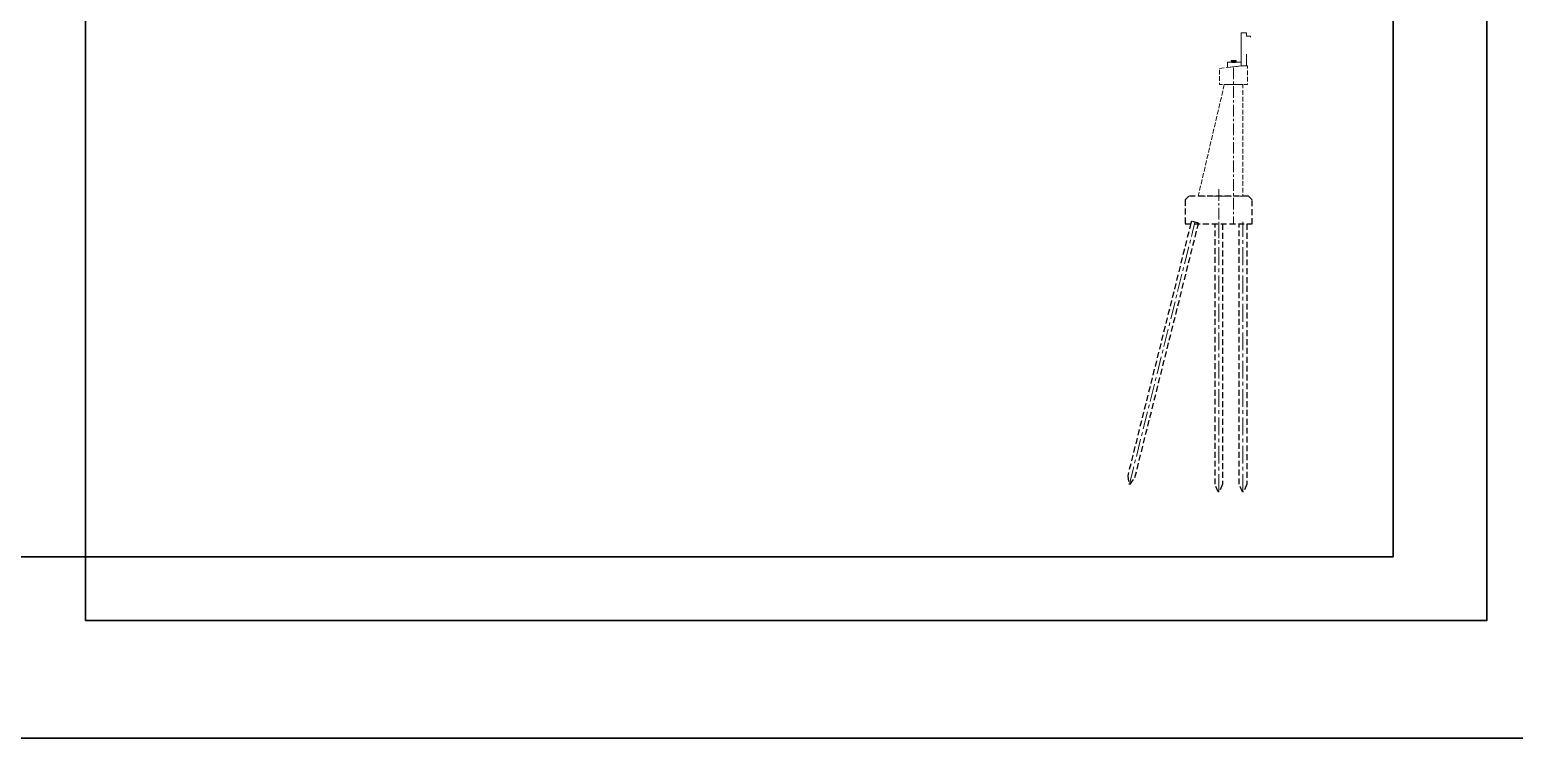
# Model space of a CAD drawing. Header units: millimetres. Extents: x 0 to 285450075, y -3000605 to 8125189010.
# Drawn here: x 7209741 to 7289502, y -105940 to -67835 of the extents above; entities that cross this region are included whole.
import ezdxf

# ---------------------------------------------------------------- set-up
doc = ezdxf.new("R2010")
doc.units = ezdxf.units.MM
for name, pattern in [('CENTER', [50.8, 31.75, -6.35, 6.35, -6.35]), ('DASHED', [7, 5, -2, 0]), ('невидимая', [9.525, 6.35, -3.175]), ('осевая', [2, 1.25, -0.25, 0.25, -0.25])]:
    doc.linetypes.add(name, pattern=pattern)
for name, color, linetype, lineweight in [('04_Невидимые', 3, 'Continuous', 13), ('1-Бетон', 106, 'Continuous', 35), ('1-Оси', 1, 'CENTER', 20), ('ИС_Ось', 3, 'осевая', 18)]:
    doc.layers.add(name, color=color, linetype=linetype, lineweight=lineweight)
doc.layers.add('ИС_Невидимая', color=4, linetype='невидимая')

# ---------------------------------------------------------------- blocks, each defined once
blk = doc.blocks.new('*U1409')
at = {"layer": '1-Оси', "ltscale": 30, "transparency": 33554687}
blk.add_lwpolyline([(0, -7254), (0, 7254)], dxfattribs=at)
at = {"layer": 'ИС_Невидимая', "ltscale": 50}
blk.add_lwpolyline([(-200, 7146), (-200, 7254), (200, 7254), (200, 7146), (200, -6854), (30, -7254), (-30, -7254), (-200, -6854), (-200, 7146)], dxfattribs=at)
blk = doc.blocks.new('*U1410')
at = {"color": 0, "linetype": 'ByBlock', "lineweight": -2, "transparency": 16777216}
blk.add_blockref('*U1409', (0, 0), dxfattribs=at)

msp = doc.modelspace()

# ---------------------------------------------------------------- linework, layer by layer
at = {"layer": '04_Невидимые', "color": 4, "linetype": 'DASHED', "ltscale": 500, "flags": 128}
for points in [[(7274822.1518, -69782.4741), (7274822.1393, -68008.4141), (7275121.5862, -68008.4141), (7275121.5862, -68176.9002), (7275322.1318, -68176.9002), (7275322.1318, -68376.9002), (7275122.1318, -68576.9002), (7275122.1509, -69782.466)], [(7274822.1492, -69782.4741), (7274095.7822, -69868.6666), (7274095.7822, -69582.4557), (7274822.1885, -69582.4854)]]:
    msp.add_lwpolyline(points, close=True, dxfattribs=at)
at = {"layer": '04_Невидимые', "color": 4, "linetype": 'DASHED', "ltscale": 50, "flags": 128}
msp.add_lwpolyline([(7273672.4603, -69918.9043), (7274822.1291, -69782.4674), (7275171.5835, -69782.4885), (7275171.5835, -70782.4886), (7273672.4603, -70782.4886)], close=True, dxfattribs=at)
msp.add_lwpolyline([(7273922.2251, -70787.1047), (7272522.5559, -76782.5798), (7274922.5559, -76782.5366), (7274922.0352, -70782.4886), (7273922.2251, -70782.4886)], dxfattribs=at)
at = {"layer": '1-Бетон', "color": 6}
msp.add_lwpolyline([(6532385.7521, 97510.8397), (7457736.6859, 97510.8397), (7457736.6859, -105940.3832), (6532385.7521, -105940.3832)], close=True, dxfattribs=at)
at = {"layer": '1-Бетон', "color": 1}
for points in [[(7212740, -19680), (7288030, -19680), (7288030, -99600), (7212740, -99600)], [(7206741.761, -25167.9505), (7282990, -25167.9505), (7282990, -96180), (7206741.761, -96180)]]:
    msp.add_lwpolyline(points, close=True, dxfattribs=at)
at = {"layer": '1-Бетон'}
for points in [[(7274301.9552, -69530.4625), (7274541.9552, -69530.4743), (7274541.9562, -69510.4743), (7274301.9562, -69510.4625)], [(7274321.8244, -69582.4635), (7274521.8244, -69582.4733), (7274521.8269, -69530.4733), (7274321.8269, -69530.4635)]]:
    msp.add_lwpolyline(points, close=True, dxfattribs=at)
at = {"layer": '1-Оси', "ltscale": 30, "transparency": 33554687}
for points in [[(7273622.6692, -92682.6005), (7273622.6692, -78174.284)], [(7274923.6692, -92682.6005), (7274923.6692, -78174.284)]]:
    msp.add_lwpolyline(points, dxfattribs=at)
at = {"layer": 'ИС_Невидимая', "ltscale": 50}
for points in [[(7271822.5553, -78282.4901), (7275421.7729, -78282.6183), (7275421.7904, -76982.6183), (7275221.7904, -76782.4886), (7272022.564, -76782.4901), (7271822.564, -76982.4901), (7271822.5644, -78282.4901)], [(7273822.6692, -78282.6005), (7273822.6692, -92282.6005), (7273652.6692, -92682.6005), (7273592.6692, -92682.6005), (7273422.6692, -92282.6005), (7273422.6692, -78282.6005)], [(7275123.6692, -78282.6005), (7275123.6692, -92282.6005), (7274953.6692, -92682.6005), (7274893.6692, -92682.6005), (7274723.6692, -92282.6005), (7274723.6692, -78282.6005)]]:
    msp.add_lwpolyline(points, dxfattribs=at)
at = {"layer": 'ИС_Ось', "ltscale": 500}
for points in [[(7274422.4629, -69875.5282), (7274422.1634, -78282.5827)], [(7273622.6718, -79039.8232), (7273622.6718, -76335.2906)]]:
    msp.add_lwpolyline(points, dxfattribs=at)

# ---------------------------------------------------------------- block references
at = {"color": 40, "true_color": 0xf8d731, "xscale": -1, "rotation": 345.9637565614666}
msp.add_blockref('*U1410', (7270586.8275, -85223.0626), dxfattribs=at)

doc.saveas('drawing.dxf')
